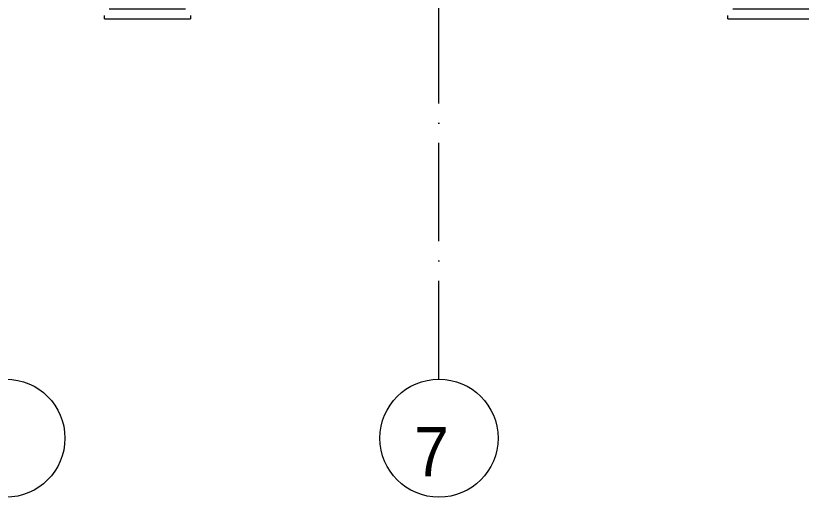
# Model space of a CAD drawing. Header units: millimetres. Extents: x -6467 to 105918, y -7090 to 92481.
# Drawn here: x 5550 to 13530, y -7090 to -2198 of the extents above; entities that cross this region are included whole.
import ezdxf

# ---------------------------------------------------------------- set-up
doc = ezdxf.new("R2010")
doc.units = ezdxf.units.MM
doc.linetypes.add('50_200_ШТРИХ_1Т_ш5_п1_п1_', pattern=[1400, 1000, -200, 0, -200])
doc.layers.add('A-GLAZ', color=7, linetype='Continuous', lineweight=5)
for name, color, linetype, lineweight, true_color in [('Оси-1', 7, 'Continuous', 20, 0xaaaaaa), ('Оси-2', 7, 'Continuous', 9, 0xaaaaaa), ('Оси-3', 7, '50_200_ШТРИХ_1Т_ш5_п1_п1_', 9, 0xaaaaaa)]:
    doc.layers.add(name, color=color, linetype=linetype, lineweight=lineweight, true_color=true_color)
doc.styles.add('Arial', font='arial.ttf', dxfattribs={"width": 0.9, "height": 500})

# ---------------------------------------------------------------- blocks, each defined once
blk = doc.blocks.new('Отлив_СКБ - Отлив витража-25810885-АИ_План этажа Радиаторы_2')
at = {"layer": 'A-GLAZ'}
for p, q in [((0, 67.4), (0, 100)), ((875, 100), (0, 100)), ((875, 100), (875, 67.4)), ((50, 2), (825, 2)), ((825, 0), (50, 0))]:
    blk.add_line(p, q, dxfattribs=at)
blk = doc.blocks.new('Ось сетки - Круг_Ø6_00__ISO-2_5_0_9K_-17386508-АИ_План этажа Радиаторы_2')
at = {"layer": 'Оси-1'}
blk.add_circle((0, 0), 3, dxfattribs=at)

msp = doc.modelspace()

# ---------------------------------------------------------------- linework, layer by layer
at = {"layer": 'Оси-3'}
msp.add_line((9850, -5889.7), (9850, 91281), dxfattribs=at)

# ---------------------------------------------------------------- block references
at = {"layer": 'A-GLAZ', "rotation": 180}
for p in [(7325.3, -2128.6), (13660, -2128.6)]:
    msp.add_blockref('Отлив_СКБ - Отлив витража-25810885-АИ_План этажа Радиаторы_2', p, dxfattribs=at)
at = {"layer": 'Оси-1', "xscale": 199.9999999999999, "yscale": 199.9999999999999, "zscale": 199.9999999999999}
for p in [(5450, -6489.7), (9850, -6489.7)]:
    msp.add_blockref('Ось сетки - Круг_Ø6_00__ISO-2_5_0_9K_-17386508-АИ_План этажа Радиаторы_2', p, dxfattribs=at)

# ---------------------------------------------------------------- texts
at = {"layer": 'Оси-2', "insert": (9773.1, -6627.2), "char_height": 500, "width": 358.2, "attachment_point": 5, "line_spacing_factor": 0.936439, "style": 'Arial'}
msp.add_mtext('\\pt2286,4572,6858,9144,11430,13716,16002,18288,20574,22860,25146,27432,29718,32004,34290,36576,38862,41148,43434,45720,48006,50292,52578,54864,57150,59436,61722,64008,66294,68580,70866,73152;7', dxfattribs=at)

doc.saveas('drawing.dxf')
